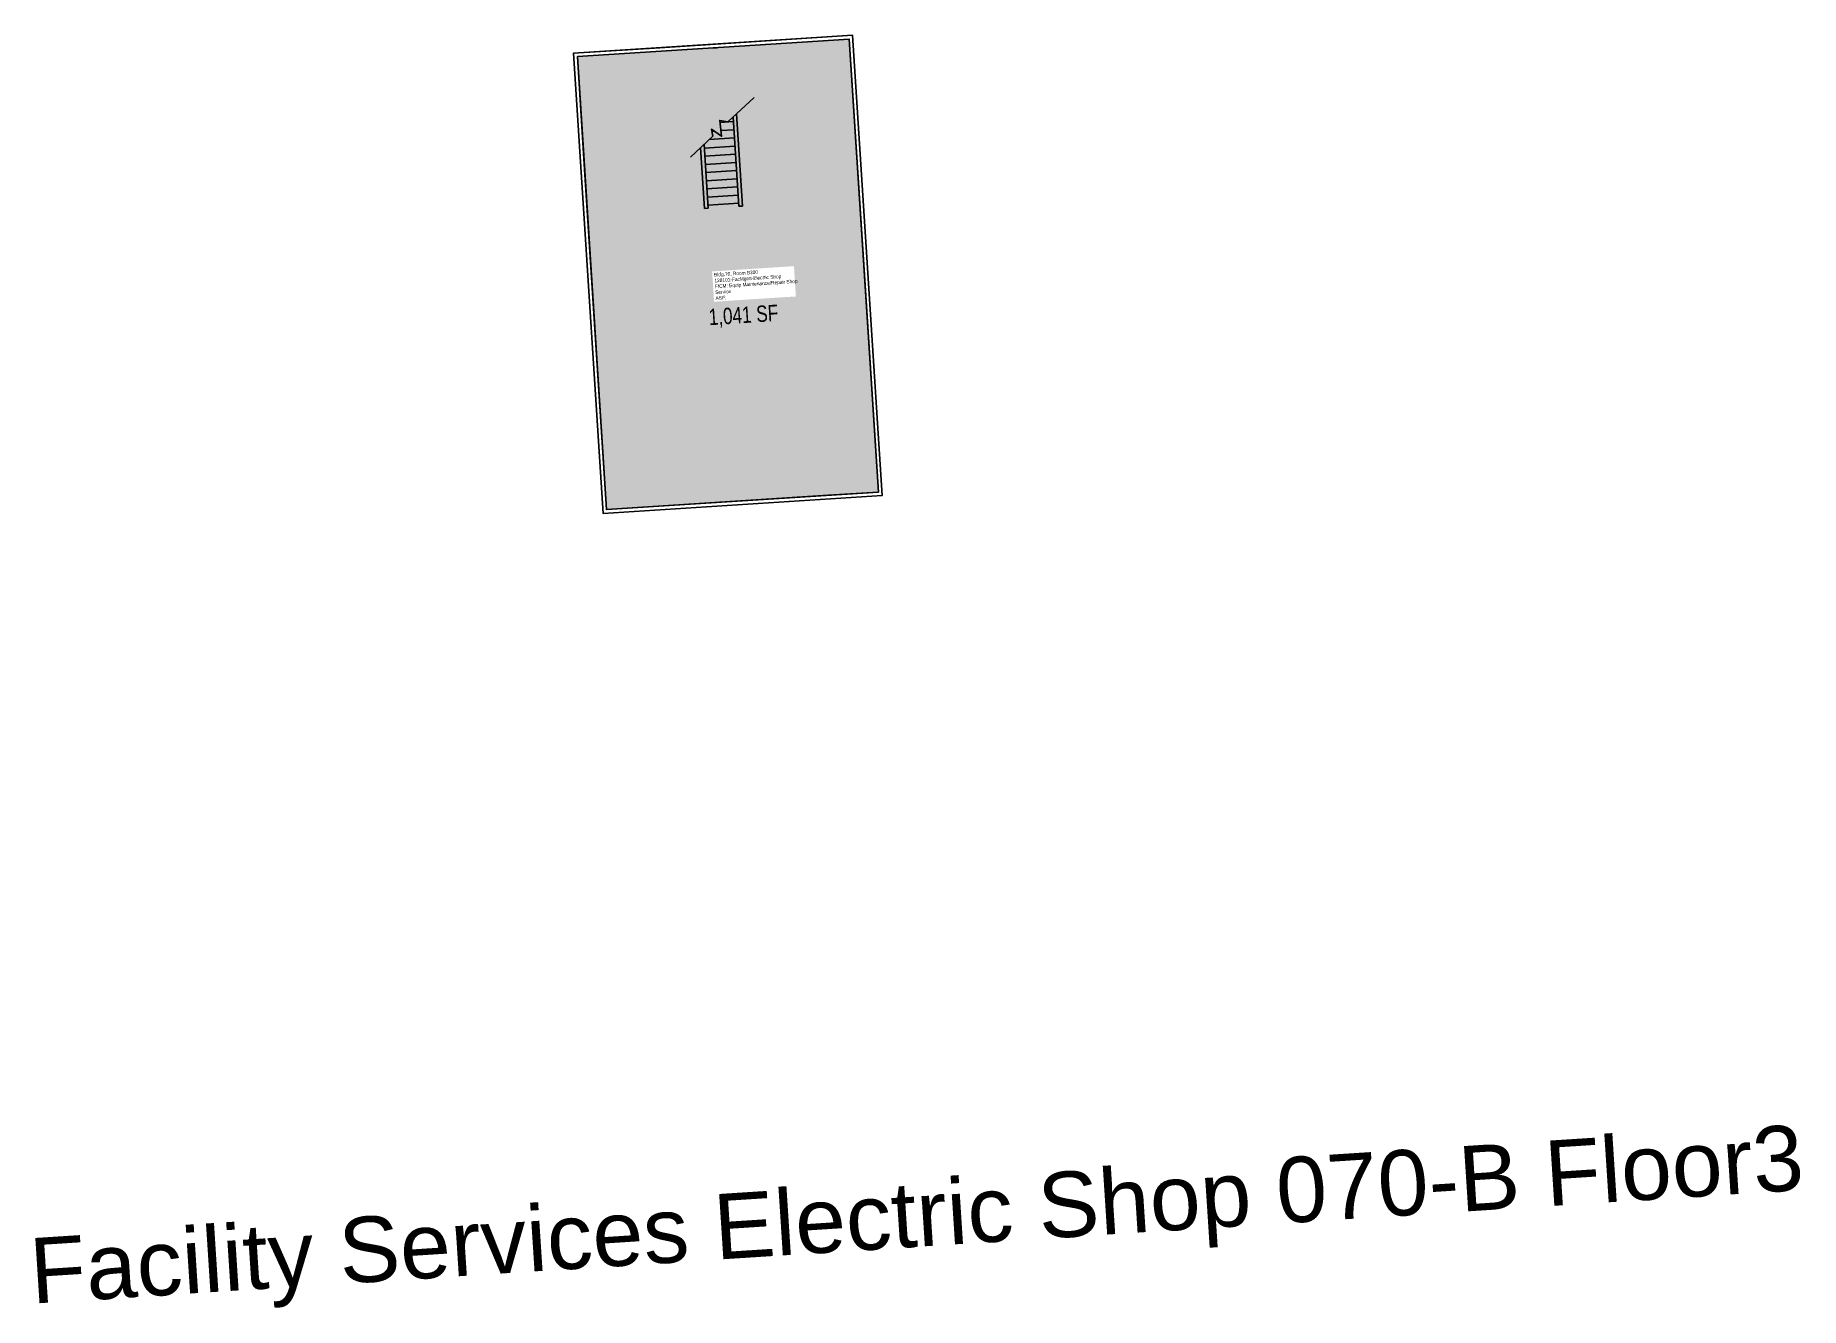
# Model space of a CAD drawing. Header units: inches. Extents: x 69213342 to 69215285, y 27688600 to 27690001.
import ezdxf
from ezdxf.enums import TextEntityAlignment as Align

# ---------------------------------------------------------------- set-up
doc = ezdxf.new("R2010")
doc.units = ezdxf.units.IN
doc.header["$LTSCALE"] = 50
doc.header["$MEASUREMENT"] = 0
for name, color, linetype in [('A-FLOR', 3, 'CONTINUOUS'), ('A-IDEN-RNUM', 7, 'CONTINUOUS'), ('A-IDEN-SNUM', 4, 'CONTINUOUS'), ('A-IDEN-VNUM', 4, 'CONTINUOUS'), ('A-TTLB', 4, 'CONTINUOUS'), ('A-WALL', 5, 'CONTINUOUS'), ('AREA-ASSIGN', 7, 'CONTINUOUS'), ('AREA-GROSS', 1, 'CONTINUOUS'), ('AREA-TEXT', 3, 'CONTINUOUS'), ('Rooms-Category-Color', 7, 'CONTINUOUS'), ('Rooms-College-Color', 7, 'CONTINUOUS'), ('Rooms-Department-Color', 7, 'CONTINUOUS'), ('Rooms-Division-Color', 7, 'CONTINUOUS'), ('Rooms-Information', 7, 'CONTINUOUS')]:
    doc.layers.add(name, color=color, linetype=linetype)
doc.styles.add('CP_AREA', font='arial.ttf', dxfattribs={"height": 15})
doc.styles.add('CP_ROOMVNUMBER', font='arial.ttf', dxfattribs={"width": 0.85, "height": 0.075})
doc.styles.add('CP_TITLE', font='arial.ttf', dxfattribs={"width": 0.85, "height": 0.125})
doc.styles.add('ROOMSNUMBER', font='txt', dxfattribs={"height": 1})

msp = doc.modelspace()

# ---------------------------------------------------------------- hatches: boundary and pattern name
at = {"layer": 'Rooms-Category-Color', "linetype": 'ByBlock', "true_color": 0xe3c5e1}
msp.add_hatch(color=254, dxfattribs=at).paths.add_polyline_path([(69213970.7, 27689478.8), (69214270.1, 27689498), (69214238, 27689996.7), (69213938.7, 27689977.5)])
at = {"layer": 'Rooms-College-Color', "linetype": 'ByBlock', "true_color": 0xadadad}
msp.add_hatch(color=253, dxfattribs=at).paths.add_polyline_path([(69213970.7, 27689478.8), (69214270.1, 27689498), (69214238, 27689996.7), (69213938.7, 27689977.5)])
at = {"layer": 'Rooms-Department-Color', "linetype": 'ByBlock', "true_color": 0x80bc67}
msp.add_hatch(color=83, dxfattribs=at).paths.add_polyline_path([(69213970.7, 27689478.8), (69214270.1, 27689498), (69214238, 27689996.7), (69213938.7, 27689977.5)])
at = {"layer": 'Rooms-Division-Color', "linetype": 'ByBlock', "true_color": 0x80bc67}
msp.add_hatch(color=83, dxfattribs=at).paths.add_polyline_path([(69213970.7, 27689478.8), (69214270.1, 27689498), (69214238, 27689996.7), (69213938.7, 27689977.5)])

# ---------------------------------------------------------------- linework, layer by layer
at = {"layer": 'A-FLOR', "linetype": 'ByBlock'}
for points in [[(69214063.3, 27689866.8), (69214087.8, 27689889.8), (69214086.3, 27689897.5), (69214097.5, 27689889.8), (69214095.5, 27689907.2), (69214104.5, 27689905.5), (69214133.3, 27689932.5)], [(69214089.2, 27689895.5), (69214086.7, 27689895.3)], [(69214110.5, 27689905.9), (69214095.7, 27689904.9)], [(69214111.1, 27689896.9), (69214096.8, 27689896)], [(69214112.2, 27689878.9), (69214078.5, 27689876.7)], [(69214111.7, 27689887.9), (69214083.9, 27689886.1)], [(69214112.8, 27689869.9), (69214079.1, 27689867.8)], [(69214113.4, 27689861), (69214079.6, 27689858.8)], [(69214114, 27689852), (69214080.2, 27689849.8)], [(69214114.5, 27689843), (69214080.8, 27689840.8)], [(69214115.1, 27689834), (69214081.4, 27689831.8)], [(69214115.7, 27689825), (69214081.9, 27689822.9)], [(69214116.3, 27689816), (69214082.5, 27689813.9)]]:
    msp.add_lwpolyline(points, dxfattribs=at)
at = {"layer": 'A-WALL', "linetype": 'ByBlock'}
for points in [[(69213934.4, 27689981.2), (69213967, 27689474.5), (69214274.3, 27689494.3), (69214241.7, 27690001)], [(69213934.4, 27689981.2), (69214241.7, 27690001)], [(69213938.7, 27689977.5), (69213946.3, 27689858.9), (69213970.7, 27689478.8), (69214214.9, 27689494.5), (69214270.1, 27689498), (69214254.3, 27689742.7), (69214238, 27689996.7)], [(69213938.7, 27689977.5), (69214238, 27689996.7)], [(69214088.3, 27689987.1), (69214092.3, 27689987.3)], [(69214120.5, 27689812.9), (69214114, 27689914.4)], [(69214116.5, 27689812.7), (69214110.2, 27689910.8)], [(69214078.7, 27689810.2), (69214074.4, 27689877.3)], [(69214078.2, 27689880.8), (69214082.7, 27689810.5)], [(69214078.7, 27689810.2), (69214082.7, 27689810.5)], [(69214120.5, 27689812.9), (69214116.5, 27689812.7)]]:
    msp.add_lwpolyline(points, dxfattribs=at)
at = {"layer": 'AREA-ASSIGN', "linetype": 'ByBlock'}
msp.add_lwpolyline([(69213970.7, 27689478.8), (69214270.1, 27689498), (69214238, 27689996.7), (69213938.7, 27689977.5)], close=True, dxfattribs=at)
at = {"layer": 'AREA-GROSS', "linetype": 'ByBlock'}
msp.add_lwpolyline([(69213967, 27689474.5), (69214274.3, 27689494.3), (69214241.7, 27690001), (69214029.5, 27689987.3), (69214029.5, 27689987.3), (69213934.4, 27689981.2)], close=True, dxfattribs=at)

# ---------------------------------------------------------------- texts
at = {"layer": 'A-IDEN-RNUM', "style": 'ROOMSNUMBER', "width": 0.85}
msp.add_text('0300-00', height=1, rotation=3.6803, dxfattribs=at).set_placement((69214102, 27689711.5))
at = {"layer": 'A-IDEN-SNUM', "style": 'ROOMSNUMBER', "width": 0.85}
msp.add_text('0700B30000', height=1, rotation=3.6803, dxfattribs=at).set_placement((69214102, 27689711.5))
at = {"layer": 'A-IDEN-VNUM', "style": 'CP_ROOMVNUMBER', "width": 0.85}
msp.add_text('300', height=27, rotation=3.6803, dxfattribs=at).set_placement((69214091, 27689709.6))
at = {"layer": 'A-TTLB', "style": 'CP_TITLE'}
msp.add_text('Facility Services Electric Shop 070-B Floor3', height=72, rotation=3.6803, dxfattribs=at).set_placement((69213338.3, 27688604.3))
at = {"layer": 'AREA-TEXT', "linetype": 'ByBlock', "style": 'CP_AREA', "width": 0.75}
msp.add_text('1,041 SF', height=18, rotation=3.6803, dxfattribs=at).set_placement((69214121.5, 27689693.1), align=Align.MIDDLE_CENTER)

# ---------------------------------------------------------------- next in the draw order: texts
at = {"layer": 'Rooms-Information', "linetype": 'ByBlock', "insert": (69214091, 27689709.6), "char_height": 3.8571, "width": 86.4, "attachment_point": 7, "rotation": 3.6803, "style": 'CP_ROOMVNUMBER', "bg_fill": 3, "box_fill_scale": 1.5, "bg_fill_color": 256, "bg_fill_true_color": 13158600, "bg_fill_transparency": 0}
msp.add_mtext('Bldg.70, Room B300^M^J128101-FacMgmt-Electric Shop^M^JFICM: Equip Maintenance/Repair Shop Service^M^JASF: ', dxfattribs=at)

doc.saveas('drawing.dxf')
